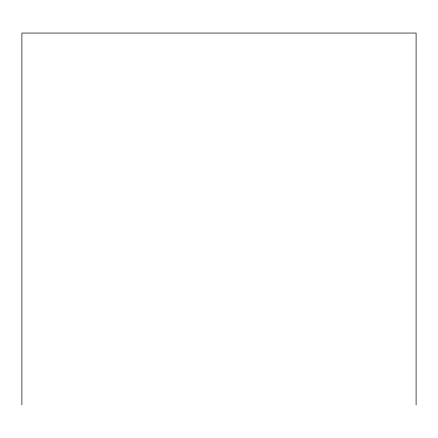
<?xml version="1.0" encoding="UTF-8"?>
<svg xmlns="http://www.w3.org/2000/svg" width="438" height="438" viewBox="0 0 438 438"><rect width="100%" height="100%" fill="white"/><g stroke="black" fill="none" stroke-linecap="round" stroke-linejoin="round"><path stroke-width="0.66" d="M416.1 404.942L416.1 33.058L21.9 33.058L21.9 404.942"/></g></svg>
